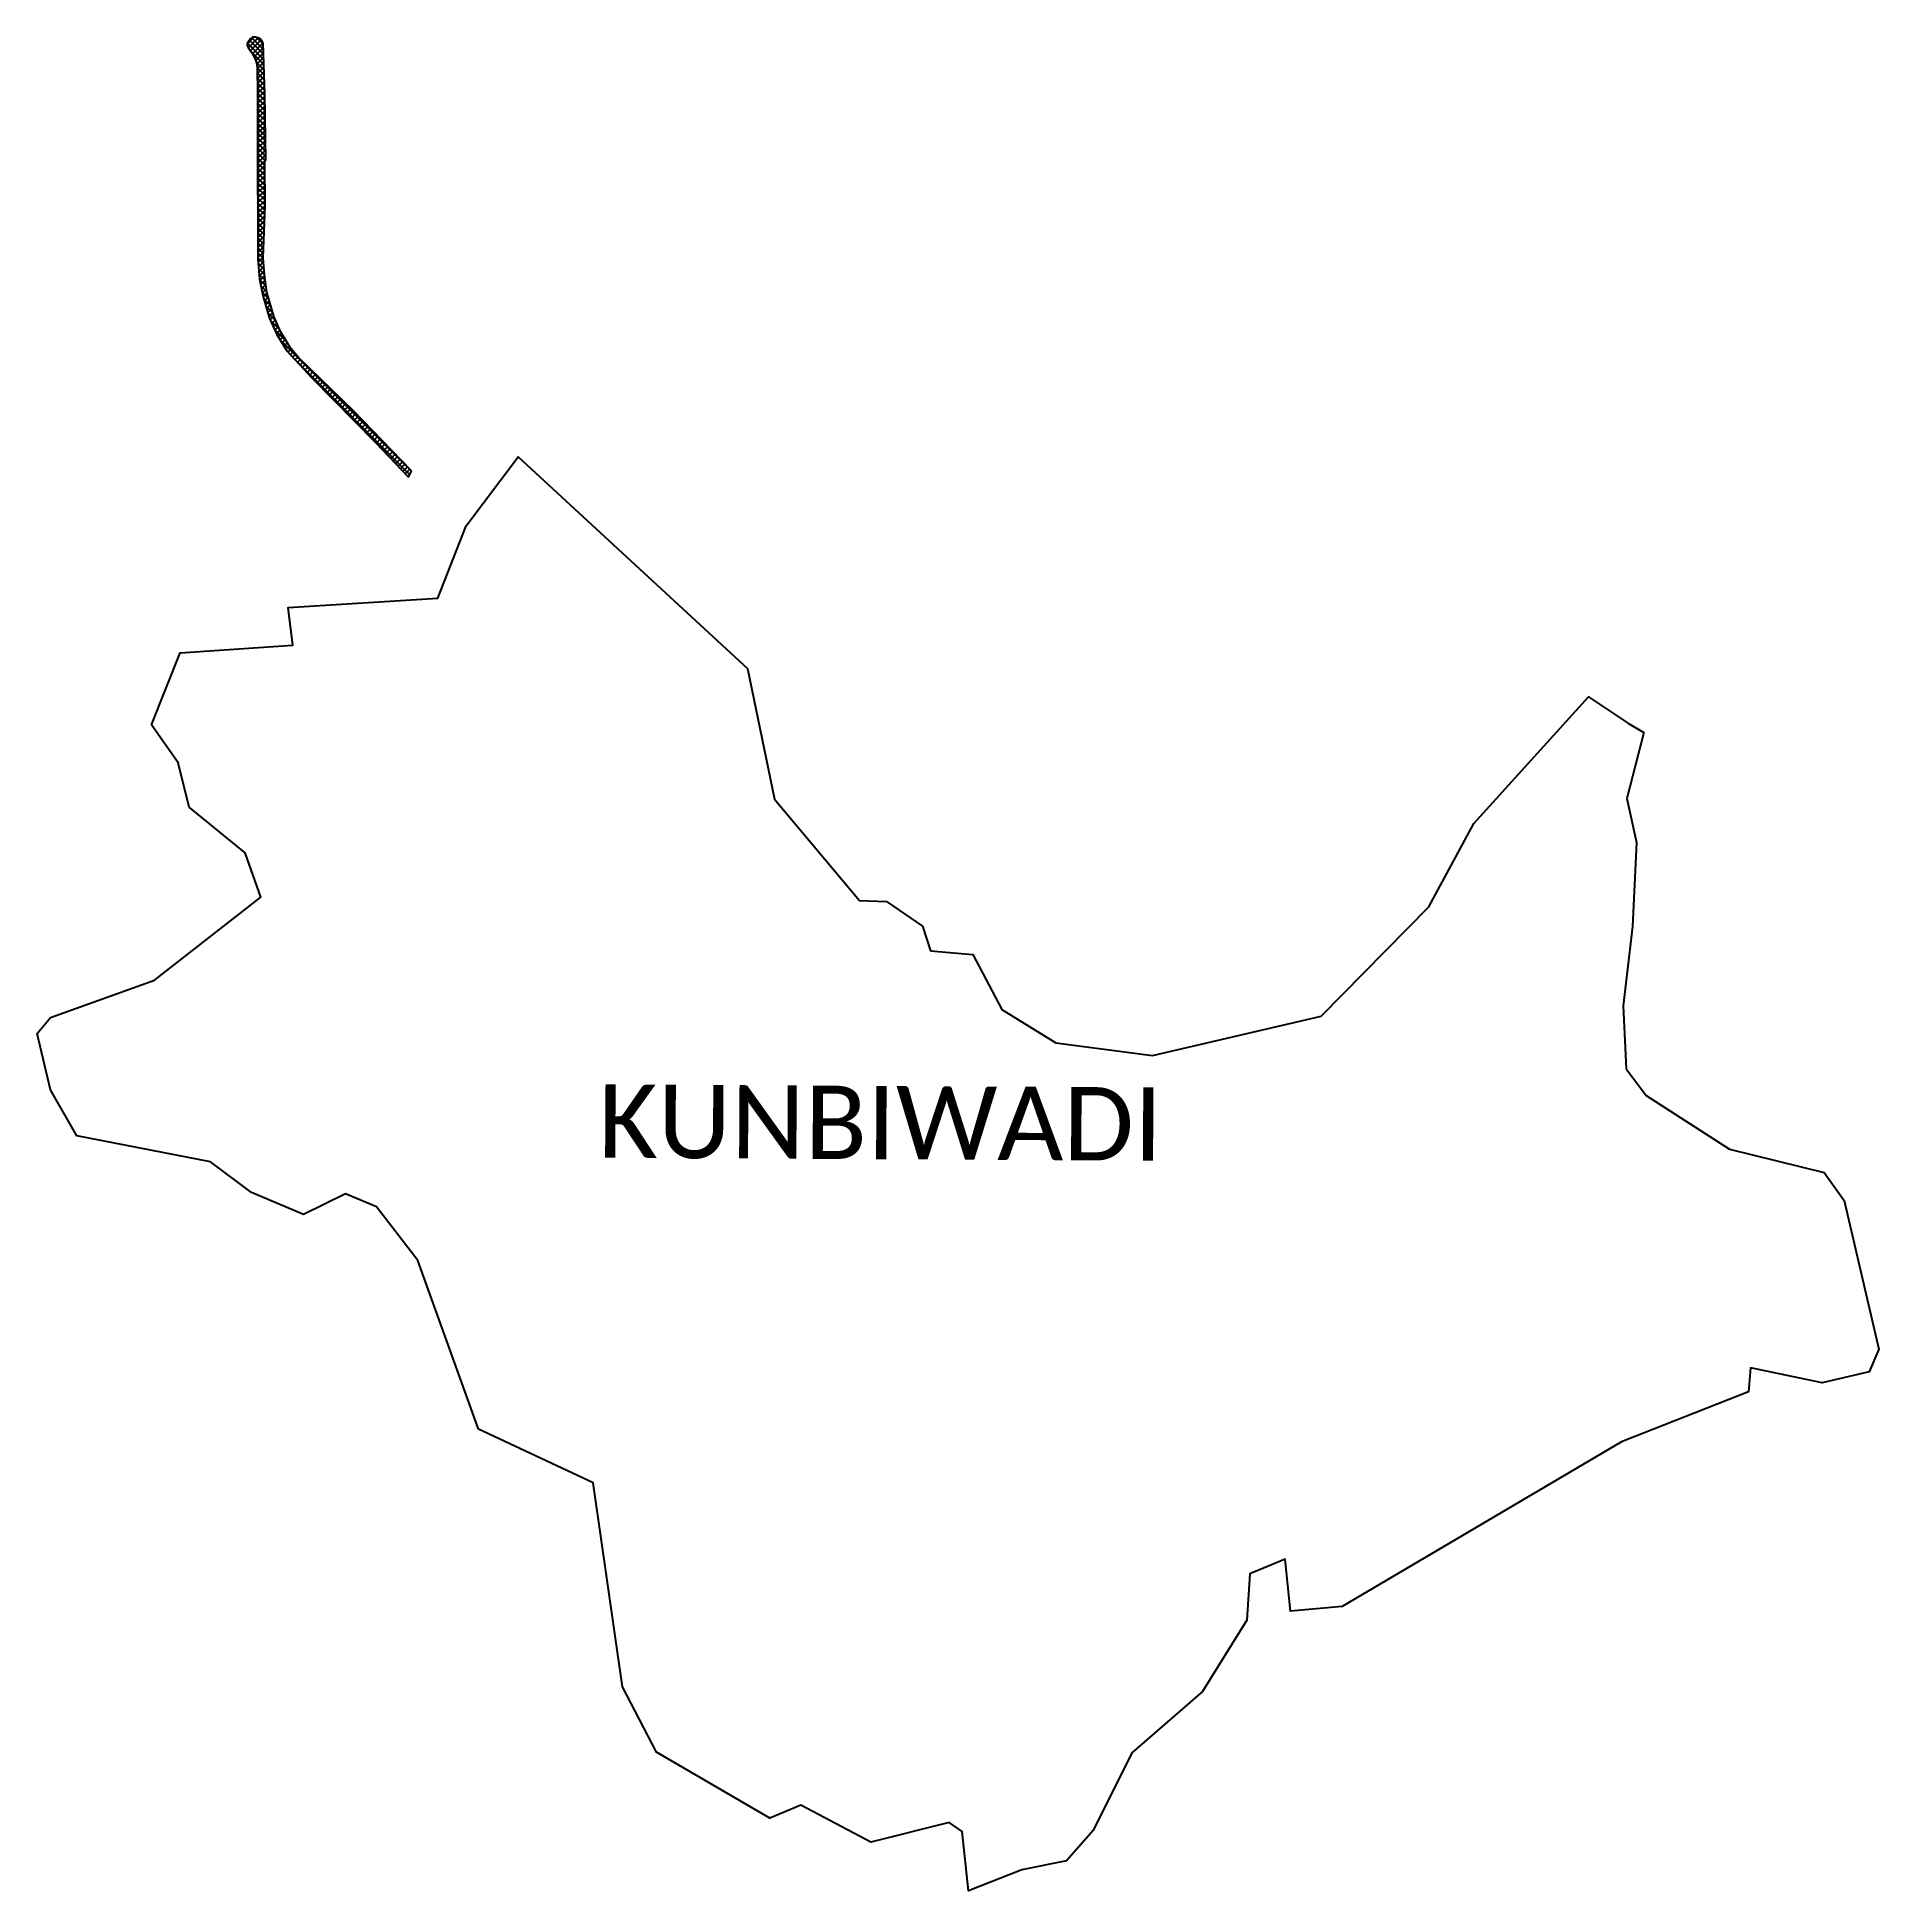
# Model space of a CAD drawing. Header units: metres. Extents: x 307692 to 310306, y 1912326 to 1914957.
import ezdxf

# ---------------------------------------------------------------- set-up
doc = ezdxf.new("R2010")
doc.units = ezdxf.units.M
doc.header["$MEASUREMENT"] = 0
for name, color, linetype in [('JETTY', 51, 'Continuous'), ('JETTY HATCH', 210, 'Continuous'), ('village', 3, 'Continuous'), ('VILLAGE NAME', 250, 'Continuous')]:
    doc.layers.add(name, color=color, linetype=linetype)
doc.styles.get("Standard").update_dxf_attribs({"font": 'arial.ttf'})

msp = doc.modelspace()

# ---------------------------------------------------------------- linework, layer by layer
at = {"layer": 'JETTY'}
for p, q in [((307990.6, 1914949.3), (307990.4, 1914945.1)), ((307990.4, 1914945.1), (307991.8, 1914941.8)), ((307992.5, 1914951.5), (307990.6, 1914949.3)), ((307991.8, 1914941.8), (307994.7, 1914937.8)), ((307995, 1914954.4), (307992.5, 1914951.5)), ((307998, 1914956.4), (307995, 1914954.4)), ((308002, 1914956.8), (307998, 1914956.4)), ((308006.6, 1914955.4), (308002, 1914956.8)), ((308010.5, 1914952.8), (308006.6, 1914955.4)), ((308012.7, 1914947.9), (308010.5, 1914952.8)), ((308015.5, 1914875.3), (308012.7, 1914947.9)), ((307994.7, 1914937.8), (307996.5, 1914935.3)), ((307996.5, 1914935.3), (308001.6, 1914926)), ((308001.6, 1914926), (308003.6, 1914920.2)), ((308003.6, 1914920.2), (308004.4, 1914913.6)), ((308004.4, 1914913.6), (308004.9, 1914876.9)), ((308004.9, 1914876.9), (308004.8, 1914821.6)), ((308016.9, 1914782.6), (308015.5, 1914875.3)), ((308004.8, 1914821.6), (308005.4, 1914642.2)), ((308015.5, 1914779.7), (308016.9, 1914782.6)), ((308015.6, 1914717.5), (308015.5, 1914779.7)), ((308012.9, 1914643.5), (308015.6, 1914717.5)), ((308005.4, 1914642.2), (308007.6, 1914613)), ((308014.7, 1914619.3), (308012.9, 1914643.5)), ((308007.6, 1914613), (308012.5, 1914590.2)), ((308018.3, 1914594.8), (308014.7, 1914619.3)), ((308012.5, 1914590.2), (308021.8, 1914557.4)), ((308028.1, 1914560.8), (308018.3, 1914594.8)), ((308021.8, 1914557.4), (308032.4, 1914534.5)), ((308037.6, 1914539), (308028.1, 1914560.8)), ((308032.4, 1914534.5), (308046.3, 1914511.4)), ((308052.3, 1914514.9), (308037.6, 1914539)), ((308046.3, 1914511.4), (308082, 1914473)), ((308063.3, 1914502.1), (308052.3, 1914514.9)), ((308140.9, 1914426.4), (308063.3, 1914502.1)), ((308082, 1914473), (308172.4, 1914381.4)), ((308223.5, 1914341), (308140.9, 1914426.4)), ((308172.4, 1914381.4), (308219.4, 1914332)), ((308219.4, 1914332), (308223.5, 1914341))]:
    msp.add_line(p, q, dxfattribs=at)
at = {"layer": 'JETTY HATCH', "linetype": 'Continuous'}
for p, q in [((307990.5, 1914947.2), (307999.9, 1914956.6)), ((308013.6, 1914925.1), (307990.6, 1914948.1)), ((307991.9, 1914941.6), (308006, 1914955.6)), ((308013.3, 1914932.4), (307993.3, 1914952.4)), ((307994.9, 1914937.5), (308010.3, 1914952.9)), ((308013, 1914939.8), (307997, 1914955.8)), ((307997.7, 1914933.2), (308012.6, 1914948.1)), ((308000.2, 1914928.6), (308012.9, 1914941.4)), ((308012.7, 1914947.2), (308003.6, 1914956.3)), ((308013.9, 1914917.7), (307996.8, 1914934.8)), ((308002.4, 1914923.7), (308013.2, 1914934.6)), ((308014.1, 1914910.4), (308003.2, 1914921.3)), ((308003.8, 1914918.1), (308013.5, 1914927.8)), ((308004.4, 1914911.6), (308013.7, 1914921)), ((308014.4, 1914903), (308004.4, 1914913.1)), ((308004.5, 1914904.7), (308014, 1914914.2)), ((308014.7, 1914895.6), (308004.5, 1914905.9)), ((308004.6, 1914897.7), (308014.3, 1914907.4)), ((308015, 1914888.3), (308004.6, 1914898.7)), ((308004.7, 1914890.7), (308014.5, 1914900.6)), ((308015.3, 1914880.9), (308004.7, 1914891.5)), ((308004.8, 1914883.8), (308014.8, 1914893.7)), ((308004.9, 1914876.8), (308015.1, 1914886.9)), ((308015.6, 1914873.6), (308004.8, 1914884.4)), ((308004.9, 1914869.7), (308015.3, 1914880.1)), ((308015.7, 1914866.4), (308004.9, 1914877.2)), ((308004.9, 1914862.6), (308015.6, 1914873.3)), ((308015.8, 1914859.2), (308004.9, 1914870.1)), ((308004.9, 1914855.5), (308015.7, 1914866.3)), ((308015.9, 1914852.1), (308004.9, 1914863.1)), ((308004.8, 1914827.2), (308016.1, 1914838.5)), ((308004.9, 1914848.5), (308015.8, 1914859.4)), ((308016, 1914844.9), (308004.9, 1914856)), ((308004.9, 1914841.4), (308015.9, 1914852.4)), ((308016.1, 1914837.7), (308004.9, 1914848.9)), ((308004.9, 1914834.3), (308016, 1914845.4)), ((308016.2, 1914830.5), (308004.9, 1914841.9)), ((308016.3, 1914823.3), (308004.9, 1914834.8)), ((308004.8, 1914820.1), (308016.2, 1914831.5)), ((308016.4, 1914816.2), (308004.8, 1914827.8)), ((308016.5, 1914809), (308004.8, 1914820.7)), ((308004.9, 1914813.1), (308016.3, 1914824.5)), ((308004.9, 1914806), (308016.4, 1914817.6)), ((308016.6, 1914801.8), (308004.9, 1914813.6)), ((308004.9, 1914799), (308016.5, 1914810.6)), ((308016.8, 1914794.6), (308004.9, 1914806.5)), ((308004.9, 1914791.9), (308016.6, 1914803.6)), ((308016.9, 1914787.4), (308004.9, 1914799.4)), ((308004.9, 1914784.9), (308016.7, 1914796.7)), ((308016.2, 1914781.1), (308004.9, 1914792.3)), ((308015.5, 1914774.6), (308004.9, 1914785.2)), ((308005, 1914777.8), (308016.8, 1914789.7)), ((308005, 1914770.8), (308016.9, 1914782.7)), ((308015.6, 1914767.5), (308005, 1914778.1)), ((308005, 1914763.7), (308015.5, 1914774.3)), ((308015.6, 1914760.5), (308005, 1914771)), ((308005, 1914756.7), (308015.6, 1914767.2)), ((308015.6, 1914753.4), (308005, 1914764)), ((308005, 1914749.6), (308015.6, 1914760.2)), ((308015.6, 1914746.3), (308005, 1914756.9)), ((308015.6, 1914739.2), (308005, 1914749.8)), ((308005.1, 1914742.6), (308015.6, 1914753.1)), ((308005.1, 1914735.5), (308015.6, 1914746)), ((308015.6, 1914732.1), (308005.1, 1914742.7)), ((308005.1, 1914728.5), (308015.6, 1914739)), ((308015.6, 1914725.1), (308005.1, 1914735.6)), ((308005.1, 1914721.4), (308015.6, 1914731.9)), ((308015.6, 1914718), (308005.1, 1914728.5)), ((308005.1, 1914714.4), (308015.6, 1914724.8)), ((308015.4, 1914711.1), (308005.1, 1914721.4)), ((308005.2, 1914707.3), (308015.6, 1914717.8)), ((308015.1, 1914704.3), (308005.1, 1914714.3)), ((308005.2, 1914700.3), (308015.4, 1914710.5)), ((308014.9, 1914697.5), (308005.2, 1914707.2)), ((308005.2, 1914693.2), (308015.1, 1914703.1)), ((308014.6, 1914690.7), (308005.2, 1914700.1)), ((308005.2, 1914686.2), (308014.8, 1914695.8)), ((308014.4, 1914683.9), (308005.2, 1914693)), ((308014.1, 1914677), (308005.2, 1914685.9)), ((308005.3, 1914679.1), (308014.6, 1914688.4)), ((308005.3, 1914672.1), (308014.3, 1914681.1)), ((308013.9, 1914670.2), (308005.3, 1914678.8)), ((308005.3, 1914665), (308014, 1914673.8)), ((308013.6, 1914663.4), (308005.3, 1914671.8)), ((308005.3, 1914658), (308013.8, 1914666.4)), ((308013.4, 1914656.6), (308005.3, 1914664.7)), ((308005.3, 1914650.9), (308013.5, 1914659.1)), ((308013.1, 1914649.7), (308005.3, 1914657.6)), ((308013, 1914642.9), (308005.3, 1914650.5)), ((308005.4, 1914643.9), (308013.2, 1914651.7)), ((308013.5, 1914635.2), (308005.4, 1914643.4)), ((308005.7, 1914637.2), (308013, 1914644.4)), ((308014.1, 1914627.6), (308005.9, 1914635.8)), ((308006.3, 1914630.6), (308013.3, 1914637.7)), ((308014.7, 1914619.9), (308006.4, 1914628.2)), ((308006.8, 1914624.1), (308013.8, 1914631.2)), ((308007.3, 1914617.5), (308014.3, 1914624.6)), ((308015.9, 1914611.7), (308007, 1914620.5)), ((308017.1, 1914603.4), (308007.6, 1914612.8)), ((308008, 1914611.2), (308014.9, 1914618.1)), ((308009.2, 1914605.4), (308015.8, 1914611.9)), ((308018.3, 1914595.1), (308009.6, 1914603.8)), ((308010.5, 1914599.5), (308016.7, 1914605.8)), ((308011.8, 1914593.7), (308017.6, 1914599.6)), ((308021.1, 1914585.2), (308011.5, 1914594.8)), ((308013.1, 1914588), (308018.7, 1914593.6)), ((308024, 1914575.3), (308013.9, 1914585.4)), ((308014.7, 1914582.5), (308020.3, 1914588.1)), ((308016.3, 1914577), (308021.9, 1914582.6)), ((308026.8, 1914565.3), (308016.7, 1914575.5)), ((308017.8, 1914571.5), (308023.4, 1914577.1)), ((308019.4, 1914566), (308025, 1914571.6)), ((308031.1, 1914554), (308019.5, 1914565.6)), ((308021, 1914560.5), (308026.6, 1914566.1)), ((308022.8, 1914555.3), (308028.2, 1914560.7)), ((308036.5, 1914541.5), (308022.9, 1914555.2)), ((308025.1, 1914550.4), (308030.3, 1914555.7)), ((308027.3, 1914545.6), (308032.5, 1914550.8)), ((308029.5, 1914540.8), (308034.6, 1914545.9)), ((308046.5, 1914524.5), (308028.9, 1914542)), ((308031.7, 1914535.9), (308036.8, 1914541)), ((308034.3, 1914531.4), (308039.2, 1914536.4)), ((308036.9, 1914527), (308041.9, 1914532)), ((308223.3, 1914340.6), (308037, 1914526.9)), ((308039.6, 1914522.6), (308044.6, 1914527.6)), ((308042.2, 1914518.1), (308047.3, 1914523.2)), ((308044.9, 1914513.7), (308050, 1914518.8)), ((308047.9, 1914509.7), (308052.7, 1914514.5)), ((308051.3, 1914506), (308056, 1914510.7)), ((308054.7, 1914502.3), (308059.2, 1914506.9)), ((308221.1, 1914335.7), (308057.8, 1914499.1)), ((308058.1, 1914498.7), (308062.5, 1914503.1)), ((308061.5, 1914495), (308066, 1914499.5)), ((308064.9, 1914491.3), (308069.6, 1914496)), ((308068.3, 1914487.7), (308073.2, 1914492.5)), ((308071.7, 1914484), (308076.8, 1914489)), ((308075.1, 1914480.3), (308080.3, 1914485.5)), ((308078.5, 1914476.7), (308083.9, 1914482)), ((308081.9, 1914473), (308087.5, 1914478.5)), ((308085.5, 1914469.4), (308091.1, 1914475)), ((308089, 1914465.9), (308094.6, 1914471.5)), ((308092.5, 1914462.3), (308098.2, 1914468)), ((308096, 1914458.8), (308101.8, 1914464.6)), ((308099.5, 1914455.2), (308105.4, 1914461.1)), ((308103, 1914451.6), (308109, 1914457.6)), ((308106.5, 1914448.1), (308112.5, 1914454.1)), ((308110.1, 1914444.5), (308116.1, 1914450.6)), ((308113.6, 1914441), (308119.7, 1914447.1)), ((308117.1, 1914437.4), (308123.3, 1914443.6)), ((308120.6, 1914433.9), (308126.8, 1914440.1)), ((308124.1, 1914430.3), (308130.4, 1914436.6)), ((308127.6, 1914426.7), (308134, 1914433.1)), ((308131.1, 1914423.2), (308137.6, 1914429.6)), ((308134.7, 1914419.6), (308141.1, 1914426.1)), ((308138.2, 1914416.1), (308144.6, 1914422.5)), ((308141.7, 1914412.5), (308148.1, 1914418.9)), ((308145.2, 1914409), (308151.6, 1914415.3)), ((308148.7, 1914405.4), (308155, 1914411.7)), ((308152.2, 1914401.8), (308158.5, 1914408.1)), ((308155.7, 1914398.3), (308162, 1914404.6)), ((308159.3, 1914394.7), (308165.5, 1914401)), ((308162.8, 1914391.2), (308169, 1914397.4)), ((308166.3, 1914387.6), (308172.4, 1914393.8)), ((308169.8, 1914384.1), (308175.9, 1914390.2)), ((308173.3, 1914380.5), (308179.4, 1914386.6)), ((308176.7, 1914376.9), (308182.9, 1914383)), ((308180.2, 1914373.2), (308186.3, 1914379.4)), ((308183.6, 1914369.6), (308189.8, 1914375.8)), ((308187.1, 1914366), (308193.3, 1914372.2)), ((308190.5, 1914362.4), (308196.8, 1914368.6)), ((308194, 1914358.7), (308200.3, 1914365)), ((308197.4, 1914355.1), (308203.7, 1914361.4)), ((308200.9, 1914351.5), (308207.2, 1914357.8)), ((308204.3, 1914347.9), (308210.7, 1914354.2)), ((308207.8, 1914344.2), (308214.2, 1914350.6)), ((308211.2, 1914340.6), (308217.6, 1914347.1)), ((308214.7, 1914337), (308221.1, 1914343.5)), ((308218.1, 1914333.4), (308221.7, 1914336.9))]:
    msp.add_line(p, q, dxfattribs=at)
at = {"layer": 'village'}
msp.add_lwpolyline([(308948.7, 1913695), (308960, 1913659.9)], dxfattribs=at)
at = {"layer": 'village', "color": 3}
for points in [[(309947.3, 1913492.6, 0), (309976, 1913454.7, 0), (310093.9, 1913378.4, 0), (310228.5, 1913345.5, 0), (310256.7, 1913305.5, 0), (310306.2, 1913094.8, 0), (310292.2, 1913062.7, 0), (310225.5, 1913047, 0), (310123.8, 1913068.3, 0), (310121, 1913034.3, 0), (309940.7, 1912963.1, 0), (309544.4, 1912729.4, 0), (309470.9, 1912722.9, 0), (309463.4, 1912796.6, 0), (309413.4, 1912775.9, 0), (309409.1, 1912710.2, 0), (309346.3, 1912608.9, 0), (309245.8, 1912521.7, 0), (309191.1, 1912411.9, 0), (309152.9, 1912368.8, 0), (309089.5, 1912356.1, 0), (309014, 1912325.9, 0), (309005, 1912410.3, 0), (308986.4, 1912422.9, 0), (308875.2, 1912395.2, 0), (308776, 1912447.6, 0), (308731.8, 1912429, 0), (308571.2, 1912522.7, 0), (308523, 1912615.7, 0), (308481.4, 1912905.3, 0), (308318.7, 1912981.1, 0), (308232.5, 1913220.5, 0), (308173.8, 1913296.8, 0), (308129.6, 1913315.1, 0), (308070.4, 1913285.9, 0), (307996.4, 1913317.2, 0), (307938.3, 1913360.4, 0), (307748.4, 1913397.6, 0), (307710.9, 1913462.6, 0), (307692, 1913542.5, 0), (307711, 1913565.3, 0), (307858.8, 1913618.3, 0), (308009.4, 1913736.3, 0), (307987.3, 1913799.3, 0), (307907.8, 1913864.1, 0), (307892.5, 1913926.7, 0), (307854.5, 1913980.7, 0), (307894.9, 1914082.7, 0), (308054.9, 1914093.8, 0), (308048.2, 1914147.4, 0), (308260.7, 1914160.3, 0), (308301.1, 1914263.3, 0), (308374.7, 1914361.2, 0), (308700.2, 1914060.9, 0), (308738.6, 1913875.1, 0), (308859.3, 1913731.3, 0), (308897.8, 1913730.2, 0), (308948.7, 1913695, 0)], [(308960, 1913659.9, 0), (309020.3, 1913654.9, 0), (309061.5, 1913576.9, 0), (309137.9, 1913529.7, 0), (309275.3, 1913511.5, 0), (309514.4, 1913567.2, 0), (309667.2, 1913722.6, 0), (309731.1, 1913840.5, 0), (309894.2, 1914020.4, 0), (309950.8, 1913982.7, 0), (309972.6, 1913969.9, 0), (309948.6, 1913876, 0), (309962.1, 1913813.8, 0), (309956.5, 1913694.7, 0), (309943.2, 1913581.8, 0), (309947.3, 1913492.6, 0)]]:
    msp.add_polyline3d(points, dxfattribs=at)

# ---------------------------------------------------------------- texts
at = {"layer": 'VILLAGE NAME', "insert": (308489, 1913470.6), "char_height": 104.042, "attachment_point": 1, "rotation": 359.6762}
msp.add_mtext_dynamic_manual_height_columns('{\\fCalibri|b0|i0|c0|p34;KUNBIWADI}', width=1022.241, gutter_width=520.2, heights=[0], dxfattribs=at)

doc.saveas('drawing.dxf')
